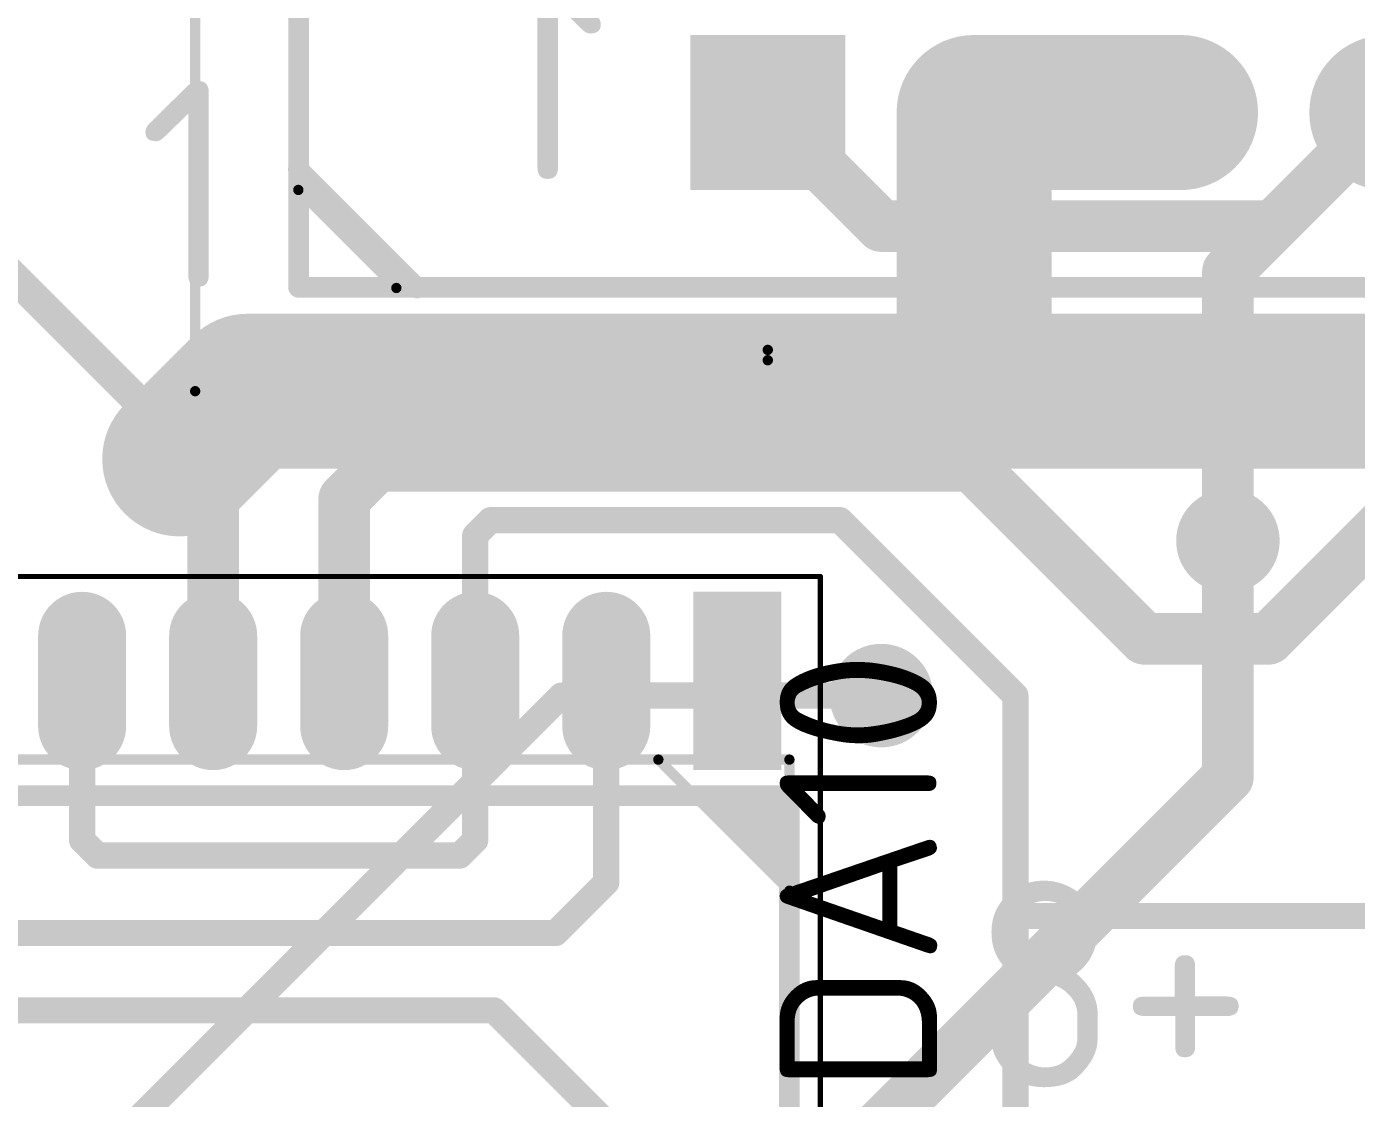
# Model space of a CAD drawing. Header units: inches. Extents: x 0 to 220, y 0 to 115.
# Drawn here: x 132.12 to 145, y 95.15 to 105.53 of the extents above; entities that cross this region are included whole.
import ezdxf

# ---------------------------------------------------------------- set-up
doc = ezdxf.new("R2010")
doc.units = ezdxf.units.IN
for name, color, linetype in [('Bottom Layer- Bottom', 5, 'Continuous'), ('Bottom Overlay- Bot Silk', 54, 'Continuous'), ('Bottom Solder- Bot Mask', 6, 'Continuous'), ('Mechanical 1- Top Assy', 6, 'Continuous'), ('Mechanical 13', 56, 'Continuous'), ('Mechanical 15', 56, 'Continuous'), ('Multi-Layer', 9, 'Continuous'), ('Top Layer- Top', 1, 'Continuous'), ('Top Overlay- Top Silk', 2, 'Continuous'), ('Top Paste- Top Paste', 8, 'Continuous'), ('Top Solder- Top Mask', 216, 'Continuous')]:
    doc.layers.add(name, color=color, linetype=linetype)
doc.styles.add('GOST type B', font='', dxfattribs={"height": 0.2})
doc.styles.get('GOST type B').set_extended_font_data('GOST type B')

# ---------------------------------------------------------------- blocks, each defined once
blk = doc.blocks.new('DS1014_16S_40')
at = {"layer": 'Bottom Layer- Bottom'}
blk.add_hatch(color=7, dxfattribs=at).paths.add_polyline_path([(-0.64999997, 0.64999997), (0.64999997, 0.64999997), (0.64999997, -0.64999997), (-0.64999997, -0.64999997)])
h = blk.add_hatch(color=7, dxfattribs=at)
edge = h.paths.add_edge_path()
edge.add_arc((1.99999854, 5.08e-06), 0.6499986999999999, 0, 360)
h = blk.add_hatch(color=7, dxfattribs=at)
edge = h.paths.add_edge_path()
edge.add_arc((4.0000047, 7.619999999999999e-06), 0.6499986999999999, 0, 360)
h = blk.add_hatch(color=7, dxfattribs=at)
edge = h.paths.add_edge_path()
edge.add_arc((6.00000578, 7.619999999999999e-06), 0.6499986999999999, 0, 360)
at = {"layer": 'Bottom Solder- Bot Mask'}
blk.add_hatch(color=7, dxfattribs=at).paths.add_polyline_path([(-0.75159997, 0.75159997), (0.75159997, 0.75159997), (0.75159997, -0.75159997), (-0.75159997, -0.75159997)])
h = blk.add_hatch(color=7, dxfattribs=at)
edge = h.paths.add_edge_path()
edge.add_arc((1.99999854, 5.08e-06), 0.7515987, 0, 360)
h = blk.add_hatch(color=7, dxfattribs=at)
edge = h.paths.add_edge_path()
edge.add_arc((4.0000047, 7.619999999999999e-06), 0.7515987, 0, 360)
h = blk.add_hatch(color=7, dxfattribs=at)
edge = h.paths.add_edge_path()
edge.add_arc((6.00000578, 7.619999999999999e-06), 0.7515987, 0, 360)
at = {"layer": 'Multi-Layer'}
blk.add_hatch(color=9, dxfattribs=at).paths.add_polyline_path([(-0.64999997, 0.64999997), (0.64999997, 0.64999997), (0.64999997, -0.64999997), (-0.64999997, -0.64999997)])
h = blk.add_hatch(color=9, dxfattribs=at)
edge = h.paths.add_edge_path()
edge.add_arc((1.99999854, 5.08e-06), 0.6499986999999999, 0, 360)
h = blk.add_hatch(color=9, dxfattribs=at)
edge = h.paths.add_edge_path()
edge.add_arc((4.0000047, 7.619999999999999e-06), 0.6499986999999999, 0, 360)
h = blk.add_hatch(color=9, dxfattribs=at)
edge = h.paths.add_edge_path()
edge.add_arc((6.00000578, 7.619999999999999e-06), 0.6499986999999999, 0, 360)
at = {"layer": 'Top Layer- Top'}
blk.add_hatch(color=7, dxfattribs=at).paths.add_polyline_path([(-0.64999997, 0.64999997), (0.64999997, 0.64999997), (0.64999997, -0.64999997), (-0.64999997, -0.64999997)])
h = blk.add_hatch(color=7, dxfattribs=at)
edge = h.paths.add_edge_path()
edge.add_arc((1.99999854, 5.08e-06), 0.6499986999999999, 0, 360)
h = blk.add_hatch(color=7, dxfattribs=at)
edge = h.paths.add_edge_path()
edge.add_arc((4.0000047, 7.619999999999999e-06), 0.6499986999999999, 0, 360)
h = blk.add_hatch(color=7, dxfattribs=at)
edge = h.paths.add_edge_path()
edge.add_arc((6.00000578, 7.619999999999999e-06), 0.6499986999999999, 0, 360)
at = {"layer": 'Top Solder- Top Mask'}
blk.add_hatch(color=7, dxfattribs=at).paths.add_polyline_path([(-0.75159997, 0.75159997), (0.75159997, 0.75159997), (0.75159997, -0.75159997), (-0.75159997, -0.75159997)])
h = blk.add_hatch(color=7, dxfattribs=at)
edge = h.paths.add_edge_path()
edge.add_arc((1.99999854, 5.08e-06), 0.7515987, 0, 360)
h = blk.add_hatch(color=7, dxfattribs=at)
edge = h.paths.add_edge_path()
edge.add_arc((4.0000047, 7.619999999999999e-06), 0.7515987, 0, 360)
h = blk.add_hatch(color=7, dxfattribs=at)
edge = h.paths.add_edge_path()
edge.add_arc((6.00000578, 7.619999999999999e-06), 0.7515987, 0, 360)
at = {"layer": 'Mechanical 1- Top Assy'}
for points in [[(-4.54785984, -1.6938625, 0.1999996, 0.1999996, 0), (-4.547852219999999, 3.704336, 0.1999996, 0.1999996, 0)], [(-4.54785984, -1.6938625, 0.1999996, 0.1999996, 0), (18.50000364, -1.69387012, 0.1999996, 0.1999996, 0)]]:
    blk.add_lwpolyline(points, format="xyseb", dxfattribs=at)
blk.add_lwpolyline([(-4.59785974, -1.6938625, 0.0999998, 0.0999998, 1), (-4.49785994, -1.6938625, 0.0999998, 0.0999998, 1)], format="xyseb", close=True, dxfattribs=at)
blk.add_lwpolyline([(-4.59785974, -1.6938625, 0.0999998, 0.0999998, 1), (-4.49785994, -1.6938625, 0.0999998, 0.0999998, 1)], format="xyseb", close=True, dxfattribs=at)
at = {"layer": 'Mechanical 13'}
blk.add_lwpolyline([(-4.5499909, -0.7499858, 0.0999998, 0.0999998, 0), (-3.59999534, -1.69998644, 0.0999998, 0.0999998, 0)], format="xyseb", dxfattribs=at)
for points in [[(-4.57498958, -0.7499858, 0.0499999, 0.0499999, 1), (-4.52499222, -0.7499858, 0.0499999, 0.0499999, 1)], [(-3.624994019999999, -1.69998644, 0.0499999, 0.0499999, 1), (-3.57499666, -1.69998644, 0.0499999, 0.0499999, 1)]]:
    blk.add_lwpolyline(points, format="xyseb", close=True, dxfattribs=at)
at = {"layer": 'Mechanical 15'}
for points in [[(-5.5499889, -2.69999206, 0.0999998, 0.0999998, 0), (-5.549986359999999, 4.7000033, 0.0999998, 0.0999998, 0)], [(-5.5499889, -2.69999206, 0.0999998, 0.0999998, 0), (19.50001434, -2.69999206, 0.0999998, 0.0999998, 0)]]:
    blk.add_lwpolyline(points, format="xyseb", dxfattribs=at)
blk.add_lwpolyline([(-5.57498758, -2.69999206, 0.0499999, 0.0499999, 1), (-5.524990219999999, -2.69999206, 0.0499999, 0.0499999, 1)], format="xyseb", close=True, dxfattribs=at)
blk.add_lwpolyline([(-5.57498758, -2.69999206, 0.0499999, 0.0499999, 1), (-5.524990219999999, -2.69999206, 0.0499999, 0.0499999, 1)], format="xyseb", close=True, dxfattribs=at)
at = {"layer": 'Top Overlay- Top Silk'}
for points in [[(-4.54785984, -1.6938625, 0.1999996, 0.1999996, 0), (-4.547852219999999, 3.704336, 0.1999996, 0.1999996, 0)], [(-4.54999852, -0.54999128, 0.1999996, 0.1999996, 0), (-3.3999932, -1.6999966, 0.1999996, 0.1999996, 0)], [(-4.54785984, -1.6938625, 0.1999996, 0.1999996, 0), (18.50000364, -1.69387012, 0.1999996, 0.1999996, 0)], [(7.619999999999999e-06, -2.39998758, 0.0999998, 0.0999998, -0.9999999999999999), (7.619999999999999e-06, -2.29998778, 0.0999998, 0.0999998, 0)], [(7.619999999999999e-06, -2.29998778, 0.0999998, 0.0999998, -0.9999999999999999), (7.619999999999999e-06, -2.39998758, 0.0999998, 0.0999998, 0)], [(7.619999999999999e-06, -2.29998778, 0.0999998, 0.0999998, -0.9999999999999999), (7.619999999999999e-06, -2.39998758, 0.0999998, 0.0999998, 0)]]:
    blk.add_lwpolyline(points, format="xyseb", dxfattribs=at)
for points in [[(-4.599998419999999, -0.54999128, 0.0999998, 0.0999998, 1), (-4.49999862, -0.54999128, 0.0999998, 0.0999998, 1)], [(-4.59785974, -1.6938625, 0.0999998, 0.0999998, 1), (-4.49785994, -1.6938625, 0.0999998, 0.0999998, 1)], [(-4.59785974, -1.6938625, 0.0999998, 0.0999998, 1), (-4.49785994, -1.6938625, 0.0999998, 0.0999998, 1)], [(-3.449993099999999, -1.6999966, 0.0999998, 0.0999998, 1), (-3.3499933, -1.6999966, 0.0999998, 0.0999998, 1)], [(-0.02499106, -2.29998778, 0.0499999, 0.0499999, 1), (0.0250063, -2.29998778, 0.0499999, 0.0499999, 1)], [(-0.02499106, -2.29998778, 0.0499999, 0.0499999, 1), (0.0250063, -2.29998778, 0.0499999, 0.0499999, 1)], [(-0.02499106, -2.29998778, 0.0499999, 0.0499999, 1), (0.0250063, -2.29998778, 0.0499999, 0.0499999, 1)], [(-0.02499106, -2.39998758, 0.0499999, 0.0499999, 1), (0.0250063, -2.39998758, 0.0499999, 0.0499999, 1)], [(-0.02499106, -2.39998758, 0.0499999, 0.0499999, 1), (0.0250063, -2.39998758, 0.0499999, 0.0499999, 1)], [(-0.02499106, -2.39998758, 0.0499999, 0.0499999, 1), (0.0250063, -2.39998758, 0.0499999, 0.0499999, 1)]]:
    blk.add_lwpolyline(points, format="xyseb", close=True, dxfattribs=at)
blk = doc.blocks.new('16_SOIC_162')
at = {"layer": 'Top Layer- Top'}
blk.add_hatch(color=7, dxfattribs=at).paths.add_polyline_path([(-3.47450156, 4.770000619999999), (-1.9495008, 4.770000619999999), (-1.9495008, 4.11999938), (-3.47450156, 4.11999938)])
h = blk.add_hatch(color=7, dxfattribs=at)
edge = h.paths.add_edge_path()
edge.add_arc((2.27450142, 4.444999999999999), 0.32500062, 90, 270)
edge.add_line((2.27450142, 4.11999938), (3.14950094, 4.11999938))
edge.add_arc((3.14950094, 4.444999999999999), 0.32500062, 270, 450)
edge.add_line((3.14950094, 4.770000619999999), (2.27450142, 4.770000619999999))
h = blk.add_hatch(color=7, dxfattribs=at)
edge = h.paths.add_edge_path()
edge.add_arc((-3.14950348, 3.175), 0.32500062, 90, 270)
edge.add_line((-3.14950348, 2.84999938), (-2.27450396, 2.84999938))
edge.add_arc((-2.27450396, 3.175), 0.32500062, 270, 450)
edge.add_line((-2.27450396, 3.50000062), (-3.14950348, 3.50000062))
h = blk.add_hatch(color=7, dxfattribs=at)
edge = h.paths.add_edge_path()
edge.add_arc((2.27449634, 3.17499746), 0.32500062, 90, 270)
edge.add_line((2.27449634, 2.84999684), (3.14949586, 2.84999684))
edge.add_arc((3.14949586, 3.17499746), 0.32500062, 270, 450)
edge.add_line((3.14949586, 3.49999808), (2.27449634, 3.49999808))
h = blk.add_hatch(color=7, dxfattribs=at)
edge = h.paths.add_edge_path()
edge.add_arc((-3.14949586, 1.90500254), 0.32500062, 90, 270)
edge.add_line((-3.14949586, 1.58000192), (-2.27449634, 1.58000192))
edge.add_arc((-2.27449634, 1.90500254), 0.32500062, 270, 450)
edge.add_line((-2.27449634, 2.23000316), (-3.14949586, 2.23000316))
h = blk.add_hatch(color=7, dxfattribs=at)
edge = h.paths.add_edge_path()
edge.add_arc((2.27449888, 1.90498476), 0.32500062, 90, 270)
edge.add_line((2.27449888, 1.57998414), (3.1494984, 1.57998414))
edge.add_arc((3.1494984, 1.90498476), 0.32500062, 270, 450)
edge.add_line((3.1494984, 2.22998538), (2.27449888, 2.22998538))
h = blk.add_hatch(color=7, dxfattribs=at)
edge = h.paths.add_edge_path()
edge.add_arc((-3.14950094, 0.635), 0.32500062, 90, 270)
edge.add_line((-3.14950094, 0.30999938), (-2.27450142, 0.30999938))
edge.add_arc((-2.27450142, 0.635), 0.32500062, 270, 450)
edge.add_line((-2.27450142, 0.9600006199999999), (-3.14950094, 0.9600006199999999))
h = blk.add_hatch(color=7, dxfattribs=at)
edge = h.paths.add_edge_path()
edge.add_arc((2.27450142, 0.635), 0.32500062, 90, 270)
edge.add_line((2.27450142, 0.30999938), (3.14950094, 0.30999938))
edge.add_arc((3.14950094, 0.635), 0.32500062, 270, 450)
edge.add_line((3.14950094, 0.9600006199999999), (2.27450142, 0.9600006199999999))
h = blk.add_hatch(color=7, dxfattribs=at)
edge = h.paths.add_edge_path()
edge.add_arc((-3.14950094, -0.635), 0.32500062, 90, 270)
edge.add_line((-3.14950094, -0.9600006199999999), (-2.27450142, -0.9600006199999999))
edge.add_arc((-2.27450142, -0.635), 0.32500062, 270, 450)
edge.add_line((-2.27450142, -0.30999938), (-3.14950094, -0.30999938))
h = blk.add_hatch(color=7, dxfattribs=at)
edge = h.paths.add_edge_path()
edge.add_arc((2.27450142, -0.635), 0.32500062, 90, 270)
edge.add_line((2.27450142, -0.9600006199999999), (3.14950094, -0.9600006199999999))
edge.add_arc((3.14950094, -0.635), 0.32500062, 270, 450)
edge.add_line((3.14950094, -0.30999938), (2.27450142, -0.30999938))
h = blk.add_hatch(color=7, dxfattribs=at)
edge = h.paths.add_edge_path()
edge.add_arc((-3.1494984, -1.90498476), 0.32500062, 90, 270)
edge.add_line((-3.1494984, -2.22998538), (-2.27449888, -2.22998538))
edge.add_arc((-2.27449888, -1.90498476), 0.32500062, 270, 450)
edge.add_line((-2.27449888, -1.57998414), (-3.1494984, -1.57998414))
h = blk.add_hatch(color=7, dxfattribs=at)
edge = h.paths.add_edge_path()
edge.add_arc((2.27449634, -1.90500254), 0.32500062, 90, 270)
edge.add_line((2.27449634, -2.23000316), (3.14949586, -2.23000316))
edge.add_arc((3.14949586, -1.90500254), 0.32500062, 270, 450)
edge.add_line((3.14949586, -1.58000192), (2.27449634, -1.58000192))
h = blk.add_hatch(color=7, dxfattribs=at)
edge = h.paths.add_edge_path()
edge.add_arc((-3.14949586, -3.17499746), 0.32500062, 90, 270)
edge.add_line((-3.14949586, -3.49999808), (-2.27449634, -3.49999808))
edge.add_arc((-2.27449634, -3.17499746), 0.32500062, 270, 450)
edge.add_line((-2.27449634, -2.84999684), (-3.14949586, -2.84999684))
h = blk.add_hatch(color=7, dxfattribs=at)
edge = h.paths.add_edge_path()
edge.add_arc((2.27450396, -3.175), 0.32500062, 90, 270)
edge.add_line((2.27450396, -3.50000062), (3.14950348, -3.50000062))
edge.add_arc((3.14950348, -3.175), 0.32500062, 270, 450)
edge.add_line((3.14950348, -2.84999938), (2.27450396, -2.84999938))
h = blk.add_hatch(color=7, dxfattribs=at)
edge = h.paths.add_edge_path()
edge.add_arc((-3.14950094, -4.444999999999999), 0.32500062, 90, 270)
edge.add_line((-3.14950094, -4.770000619999999), (-2.27450142, -4.770000619999999))
edge.add_arc((-2.27450142, -4.444999999999999), 0.32500062, 270, 450)
edge.add_line((-2.27450142, -4.11999938), (-3.14950094, -4.11999938))
h = blk.add_hatch(color=7, dxfattribs=at)
edge = h.paths.add_edge_path()
edge.add_arc((2.27450142, -4.444999999999999), 0.32500062, 90, 270)
edge.add_line((2.27450142, -4.770000619999999), (3.14950094, -4.770000619999999))
edge.add_arc((3.14950094, -4.444999999999999), 0.32500062, 270, 450)
edge.add_line((3.14950094, -4.11999938), (2.27450142, -4.11999938))
at = {"layer": 'Top Overlay- Top Silk'}
blk.add_hatch(color=2, dxfattribs=at).paths.add_polyline_path([(-1.56003498, 4.85997758), (-1.56001466, 4.13999934), (-0.8399907, 4.86000806)])
at = {"layer": 'Top Paste- Top Paste'}
blk.add_hatch(color=7, dxfattribs=at).paths.add_polyline_path([(-3.47450156, 4.770000619999999), (-1.9495008, 4.770000619999999), (-1.9495008, 4.11999938), (-3.47450156, 4.11999938)])
h = blk.add_hatch(color=7, dxfattribs=at)
edge = h.paths.add_edge_path()
edge.add_arc((2.27450142, 4.444999999999999), 0.32500062, 90, 270)
edge.add_line((2.27450142, 4.11999938), (3.14950094, 4.11999938))
edge.add_arc((3.14950094, 4.444999999999999), 0.32500062, 270, 450)
edge.add_line((3.14950094, 4.770000619999999), (2.27450142, 4.770000619999999))
h = blk.add_hatch(color=7, dxfattribs=at)
edge = h.paths.add_edge_path()
edge.add_arc((-3.14950348, 3.175), 0.32500062, 90, 270)
edge.add_line((-3.14950348, 2.84999938), (-2.27450396, 2.84999938))
edge.add_arc((-2.27450396, 3.175), 0.32500062, 270, 450)
edge.add_line((-2.27450396, 3.50000062), (-3.14950348, 3.50000062))
h = blk.add_hatch(color=7, dxfattribs=at)
edge = h.paths.add_edge_path()
edge.add_arc((2.27449634, 3.17499746), 0.32500062, 90, 270)
edge.add_line((2.27449634, 2.84999684), (3.14949586, 2.84999684))
edge.add_arc((3.14949586, 3.17499746), 0.32500062, 270, 450)
edge.add_line((3.14949586, 3.49999808), (2.27449634, 3.49999808))
h = blk.add_hatch(color=7, dxfattribs=at)
edge = h.paths.add_edge_path()
edge.add_arc((-3.14949586, 1.90500254), 0.32500062, 90, 270)
edge.add_line((-3.14949586, 1.58000192), (-2.27449634, 1.58000192))
edge.add_arc((-2.27449634, 1.90500254), 0.32500062, 270, 450)
edge.add_line((-2.27449634, 2.23000316), (-3.14949586, 2.23000316))
h = blk.add_hatch(color=7, dxfattribs=at)
edge = h.paths.add_edge_path()
edge.add_arc((2.27449888, 1.90498476), 0.32500062, 90, 270)
edge.add_line((2.27449888, 1.57998414), (3.1494984, 1.57998414))
edge.add_arc((3.1494984, 1.90498476), 0.32500062, 270, 450)
edge.add_line((3.1494984, 2.22998538), (2.27449888, 2.22998538))
h = blk.add_hatch(color=7, dxfattribs=at)
edge = h.paths.add_edge_path()
edge.add_arc((-3.14950094, 0.635), 0.32500062, 90, 270)
edge.add_line((-3.14950094, 0.30999938), (-2.27450142, 0.30999938))
edge.add_arc((-2.27450142, 0.635), 0.32500062, 270, 450)
edge.add_line((-2.27450142, 0.9600006199999999), (-3.14950094, 0.9600006199999999))
h = blk.add_hatch(color=7, dxfattribs=at)
edge = h.paths.add_edge_path()
edge.add_arc((2.27450142, 0.635), 0.32500062, 90, 270)
edge.add_line((2.27450142, 0.30999938), (3.14950094, 0.30999938))
edge.add_arc((3.14950094, 0.635), 0.32500062, 270, 450)
edge.add_line((3.14950094, 0.9600006199999999), (2.27450142, 0.9600006199999999))
h = blk.add_hatch(color=7, dxfattribs=at)
edge = h.paths.add_edge_path()
edge.add_arc((-3.14950094, -0.635), 0.32500062, 90, 270)
edge.add_line((-3.14950094, -0.9600006199999999), (-2.27450142, -0.9600006199999999))
edge.add_arc((-2.27450142, -0.635), 0.32500062, 270, 450)
edge.add_line((-2.27450142, -0.30999938), (-3.14950094, -0.30999938))
h = blk.add_hatch(color=7, dxfattribs=at)
edge = h.paths.add_edge_path()
edge.add_arc((2.27450142, -0.635), 0.32500062, 90, 270)
edge.add_line((2.27450142, -0.9600006199999999), (3.14950094, -0.9600006199999999))
edge.add_arc((3.14950094, -0.635), 0.32500062, 270, 450)
edge.add_line((3.14950094, -0.30999938), (2.27450142, -0.30999938))
h = blk.add_hatch(color=7, dxfattribs=at)
edge = h.paths.add_edge_path()
edge.add_arc((-3.1494984, -1.90498476), 0.32500062, 90, 270)
edge.add_line((-3.1494984, -2.22998538), (-2.27449888, -2.22998538))
edge.add_arc((-2.27449888, -1.90498476), 0.32500062, 270, 450)
edge.add_line((-2.27449888, -1.57998414), (-3.1494984, -1.57998414))
h = blk.add_hatch(color=7, dxfattribs=at)
edge = h.paths.add_edge_path()
edge.add_arc((2.27449634, -1.90500254), 0.32500062, 90, 270)
edge.add_line((2.27449634, -2.23000316), (3.14949586, -2.23000316))
edge.add_arc((3.14949586, -1.90500254), 0.32500062, 270, 450)
edge.add_line((3.14949586, -1.58000192), (2.27449634, -1.58000192))
h = blk.add_hatch(color=7, dxfattribs=at)
edge = h.paths.add_edge_path()
edge.add_arc((-3.14949586, -3.17499746), 0.32500062, 90, 270)
edge.add_line((-3.14949586, -3.49999808), (-2.27449634, -3.49999808))
edge.add_arc((-2.27449634, -3.17499746), 0.32500062, 270, 450)
edge.add_line((-2.27449634, -2.84999684), (-3.14949586, -2.84999684))
h = blk.add_hatch(color=7, dxfattribs=at)
edge = h.paths.add_edge_path()
edge.add_arc((2.27450396, -3.175), 0.32500062, 90, 270)
edge.add_line((2.27450396, -3.50000062), (3.14950348, -3.50000062))
edge.add_arc((3.14950348, -3.175), 0.32500062, 270, 450)
edge.add_line((3.14950348, -2.84999938), (2.27450396, -2.84999938))
h = blk.add_hatch(color=7, dxfattribs=at)
edge = h.paths.add_edge_path()
edge.add_arc((-3.14950094, -4.444999999999999), 0.32500062, 90, 270)
edge.add_line((-3.14950094, -4.770000619999999), (-2.27450142, -4.770000619999999))
edge.add_arc((-2.27450142, -4.444999999999999), 0.32500062, 270, 450)
edge.add_line((-2.27450142, -4.11999938), (-3.14950094, -4.11999938))
h = blk.add_hatch(color=7, dxfattribs=at)
edge = h.paths.add_edge_path()
edge.add_arc((2.27450142, -4.444999999999999), 0.32500062, 90, 270)
edge.add_line((2.27450142, -4.770000619999999), (3.14950094, -4.770000619999999))
edge.add_arc((3.14950094, -4.444999999999999), 0.32500062, 270, 450)
edge.add_line((3.14950094, -4.11999938), (2.27450142, -4.11999938))
at = {"layer": 'Top Solder- Top Mask'}
blk.add_hatch(color=7, dxfattribs=at).paths.add_polyline_path([(-3.57610156, 4.87160062), (-1.8479008, 4.87160062), (-1.8479008, 4.01839938), (-3.57610156, 4.01839938)])
h = blk.add_hatch(color=7, dxfattribs=at)
edge = h.paths.add_edge_path()
edge.add_arc((2.27450142, 4.444999999999999), 0.4266006199999999, 90, 270)
edge.add_line((2.27450142, 4.01839938), (3.14950094, 4.01839938))
edge.add_arc((3.14950094, 4.444999999999999), 0.4266006199999999, 270, 450)
edge.add_line((3.14950094, 4.87160062), (2.27450142, 4.87160062))
h = blk.add_hatch(color=7, dxfattribs=at)
edge = h.paths.add_edge_path()
edge.add_arc((-3.14950348, 3.175), 0.4266006199999999, 90, 270)
edge.add_line((-3.14950348, 2.74839938), (-2.27450396, 2.74839938))
edge.add_arc((-2.27450396, 3.175), 0.4266006199999999, 270, 450)
edge.add_line((-2.27450396, 3.60160062), (-3.14950348, 3.60160062))
h = blk.add_hatch(color=7, dxfattribs=at)
edge = h.paths.add_edge_path()
edge.add_arc((2.27449634, 3.17499746), 0.4266006199999999, 90, 270)
edge.add_line((2.27449634, 2.74839684), (3.14949586, 2.74839684))
edge.add_arc((3.14949586, 3.17499746), 0.4266006199999999, 270, 450)
edge.add_line((3.14949586, 3.60159808), (2.27449634, 3.60159808))
h = blk.add_hatch(color=7, dxfattribs=at)
edge = h.paths.add_edge_path()
edge.add_arc((-3.14949586, 1.90500254), 0.4266006199999999, 90, 270)
edge.add_line((-3.14949586, 1.47840192), (-2.27449634, 1.47840192))
edge.add_arc((-2.27449634, 1.90500254), 0.4266006199999999, 270, 450)
edge.add_line((-2.27449634, 2.33160316), (-3.14949586, 2.33160316))
h = blk.add_hatch(color=7, dxfattribs=at)
edge = h.paths.add_edge_path()
edge.add_arc((2.27449888, 1.90498476), 0.4266006199999999, 90, 270)
edge.add_line((2.27449888, 1.47838414), (3.1494984, 1.47838414))
edge.add_arc((3.1494984, 1.90498476), 0.4266006199999999, 270, 450)
edge.add_line((3.1494984, 2.33158538), (2.27449888, 2.33158538))
h = blk.add_hatch(color=7, dxfattribs=at)
edge = h.paths.add_edge_path()
edge.add_arc((-3.14950094, 0.635), 0.4266006199999999, 90, 270)
edge.add_line((-3.14950094, 0.20839938), (-2.27450142, 0.20839938))
edge.add_arc((-2.27450142, 0.635), 0.4266006199999999, 270, 450)
edge.add_line((-2.27450142, 1.06160062), (-3.14950094, 1.06160062))
h = blk.add_hatch(color=7, dxfattribs=at)
edge = h.paths.add_edge_path()
edge.add_arc((2.27450142, 0.635), 0.4266006199999999, 90, 270)
edge.add_line((2.27450142, 0.20839938), (3.14950094, 0.20839938))
edge.add_arc((3.14950094, 0.635), 0.4266006199999999, 270, 450)
edge.add_line((3.14950094, 1.06160062), (2.27450142, 1.06160062))
h = blk.add_hatch(color=7, dxfattribs=at)
edge = h.paths.add_edge_path()
edge.add_arc((-3.14950094, -0.635), 0.4266006199999999, 90, 270)
edge.add_line((-3.14950094, -1.06160062), (-2.27450142, -1.06160062))
edge.add_arc((-2.27450142, -0.635), 0.4266006199999999, 270, 450)
edge.add_line((-2.27450142, -0.20839938), (-3.14950094, -0.20839938))
h = blk.add_hatch(color=7, dxfattribs=at)
edge = h.paths.add_edge_path()
edge.add_arc((2.27450142, -0.635), 0.4266006199999999, 90, 270)
edge.add_line((2.27450142, -1.06160062), (3.14950094, -1.06160062))
edge.add_arc((3.14950094, -0.635), 0.4266006199999999, 270, 450)
edge.add_line((3.14950094, -0.20839938), (2.27450142, -0.20839938))
h = blk.add_hatch(color=7, dxfattribs=at)
edge = h.paths.add_edge_path()
edge.add_arc((-3.1494984, -1.90498476), 0.4266006199999999, 90, 270)
edge.add_line((-3.1494984, -2.33158538), (-2.27449888, -2.33158538))
edge.add_arc((-2.27449888, -1.90498476), 0.4266006199999999, 270, 450)
edge.add_line((-2.27449888, -1.47838414), (-3.1494984, -1.47838414))
h = blk.add_hatch(color=7, dxfattribs=at)
edge = h.paths.add_edge_path()
edge.add_arc((2.27449634, -1.90500254), 0.4266006199999999, 90, 270)
edge.add_line((2.27449634, -2.33160316), (3.14949586, -2.33160316))
edge.add_arc((3.14949586, -1.90500254), 0.4266006199999999, 270, 450)
edge.add_line((3.14949586, -1.47840192), (2.27449634, -1.47840192))
h = blk.add_hatch(color=7, dxfattribs=at)
edge = h.paths.add_edge_path()
edge.add_arc((-3.14949586, -3.17499746), 0.4266006199999999, 90, 270)
edge.add_line((-3.14949586, -3.60159808), (-2.27449634, -3.60159808))
edge.add_arc((-2.27449634, -3.17499746), 0.4266006199999999, 270, 450)
edge.add_line((-2.27449634, -2.74839684), (-3.14949586, -2.74839684))
h = blk.add_hatch(color=7, dxfattribs=at)
edge = h.paths.add_edge_path()
edge.add_arc((2.27450396, -3.175), 0.4266006199999999, 90, 270)
edge.add_line((2.27450396, -3.60160062), (3.14950348, -3.60160062))
edge.add_arc((3.14950348, -3.175), 0.4266006199999999, 270, 450)
edge.add_line((3.14950348, -2.74839938), (2.27450396, -2.74839938))
h = blk.add_hatch(color=7, dxfattribs=at)
edge = h.paths.add_edge_path()
edge.add_arc((-3.14950094, -4.444999999999999), 0.4266006199999999, 90, 270)
edge.add_line((-3.14950094, -4.87160062), (-2.27450142, -4.87160062))
edge.add_arc((-2.27450142, -4.444999999999999), 0.4266006199999999, 270, 450)
edge.add_line((-2.27450142, -4.01839938), (-3.14950094, -4.01839938))
h = blk.add_hatch(color=7, dxfattribs=at)
edge = h.paths.add_edge_path()
edge.add_arc((2.27450142, -4.444999999999999), 0.4266006199999999, 90, 270)
edge.add_line((2.27450142, -4.87160062), (3.14950094, -4.87160062))
edge.add_arc((3.14950094, -4.444999999999999), 0.4266006199999999, 270, 450)
edge.add_line((3.14950094, -4.01839938), (2.27450142, -4.01839938))
at = {"layer": 'Mechanical 13'}
for points in [[(-1.95000118, -4.950000259999999, 0.0999998, 0.0999998, 0), (-1.95000118, 4.950000259999999, 0.0999998, 0.0999998, 0)], [(1.95000118, 4.950000259999999, 0.0999998, 0.0999998, 0), (-1.95000118, 4.950000259999999, 0.0999998, 0.0999998, 0)], [(-1.94999864, 3.68000026, 0.0999998, 0.0999998, 0), (-0.68000118, 4.949995179999999, 0.0999998, 0.0999998, 0)], [(1.95000118, -4.950000259999999, 0.0999998, 0.0999998, 0), (1.95000118, 4.950000259999999, 0.0999998, 0.0999998, 0)], [(1.95000118, -4.950000259999999, 0.0999998, 0.0999998, 0), (-1.95000118, -4.950000259999999, 0.0999998, 0.0999998, 0)]]:
    blk.add_lwpolyline(points, format="xyseb", dxfattribs=at)
for points in [[(-1.97499986, 4.950000259999999, 0.0499999, 0.0499999, 1), (-1.9250025, 4.950000259999999, 0.0499999, 0.0499999, 1)], [(-1.97499986, 4.950000259999999, 0.0499999, 0.0499999, 1), (-1.9250025, 4.950000259999999, 0.0499999, 0.0499999, 1)], [(-0.7049998599999999, 4.949995179999999, 0.0499999, 0.0499999, 1), (-0.6550025, 4.949995179999999, 0.0499999, 0.0499999, 1)], [(1.9250025, 4.950000259999999, 0.0499999, 0.0499999, 1), (1.97499986, 4.950000259999999, 0.0499999, 0.0499999, 1)], [(1.9250025, 4.950000259999999, 0.0499999, 0.0499999, 1), (1.97499986, 4.950000259999999, 0.0499999, 0.0499999, 1)], [(-1.97499732, 3.68000026, 0.0499999, 0.0499999, 1), (-1.92499996, 3.68000026, 0.0499999, 0.0499999, 1)], [(-1.97499986, -4.950000259999999, 0.0499999, 0.0499999, 1), (-1.9250025, -4.950000259999999, 0.0499999, 0.0499999, 1)], [(-1.97499986, -4.950000259999999, 0.0499999, 0.0499999, 1), (-1.9250025, -4.950000259999999, 0.0499999, 0.0499999, 1)], [(1.9250025, -4.950000259999999, 0.0499999, 0.0499999, 1), (1.97499986, -4.950000259999999, 0.0499999, 0.0499999, 1)], [(1.9250025, -4.950000259999999, 0.0499999, 0.0499999, 1), (1.97499986, -4.950000259999999, 0.0499999, 0.0499999, 1)]]:
    blk.add_lwpolyline(points, format="xyseb", close=True, dxfattribs=at)
at = {"layer": 'Mechanical 15'}
for points in [[(-3.72498874, -5.24999712, 0.0499999, 0.0499999, 0), (-3.7249989, 5.25000982, 0.0499999, 0.0499999, 0)], [(3.72498874, 5.24999712, 0.0499999, 0.0499999, 0), (-3.7249989, 5.25000982, 0.0499999, 0.0499999, 0)], [(3.7249989, -5.25000982, 0.0499999, 0.0499999, 0), (3.72498874, 5.24999712, 0.0499999, 0.0499999, 0)], [(3.7249989, -5.25000982, 0.0499999, 0.0499999, 0), (-3.72498874, -5.24999712, 0.0499999, 0.0499999, 0)]]:
    blk.add_lwpolyline(points, format="xyseb", dxfattribs=at)
for points in [[(-3.737498239999999, 5.25000982, 0.02499868, 0.02499868, 1), (-3.71249956, 5.25000982, 0.02499868, 0.02499868, 1)], [(-3.737498239999999, 5.25000982, 0.02499868, 0.02499868, 1), (-3.71249956, 5.25000982, 0.02499868, 0.02499868, 1)], [(3.7124894, 5.24999712, 0.02499868, 0.02499868, 1), (3.73748808, 5.24999712, 0.02499868, 0.02499868, 1)], [(3.7124894, 5.24999712, 0.02499868, 0.02499868, 1), (3.73748808, 5.24999712, 0.02499868, 0.02499868, 1)], [(-3.73748808, -5.24999712, 0.02499868, 0.02499868, 1), (-3.7124894, -5.24999712, 0.02499868, 0.02499868, 1)], [(-3.73748808, -5.24999712, 0.02499868, 0.02499868, 1), (-3.7124894, -5.24999712, 0.02499868, 0.02499868, 1)], [(3.71249956, -5.25000982, 0.02499868, 0.02499868, 1), (3.737498239999999, -5.25000982, 0.02499868, 0.02499868, 1)], [(3.71249956, -5.25000982, 0.02499868, 0.02499868, 1), (3.737498239999999, -5.25000982, 0.02499868, 0.02499868, 1)]]:
    blk.add_lwpolyline(points, format="xyseb", close=True, dxfattribs=at)
at = {"layer": 'Top Overlay- Top Silk'}
for points in [[(-1.5999968, -4.950000259999999, 0.1999996, 0.1999996, 0), (-1.60000188, 4.95000534, 0.1999996, 0.1999996, 0)], [(1.5999968, 4.950000259999999, 0.1999996, 0.1999996, 0), (-1.60000188, 4.95000534, 0.1999996, 0.1999996, 0)], [(1.60000188, -4.95000534, 0.1999996, 0.1999996, 0), (1.5999968, 4.950000259999999, 0.1999996, 0.1999996, 0)], [(1.60000188, -4.95000534, 0.1999996, 0.1999996, 0), (-1.5999968, -4.950000259999999, 0.1999996, 0.1999996, 0)]]:
    blk.add_lwpolyline(points, format="xyseb", dxfattribs=at)
for points in [[(-1.65000178, 4.95000534, 0.0999998, 0.0999998, 1), (-1.55000198, 4.95000534, 0.0999998, 0.0999998, 1)], [(-1.65000178, 4.95000534, 0.0999998, 0.0999998, 1), (-1.55000198, 4.95000534, 0.0999998, 0.0999998, 1)], [(1.5499969, 4.950000259999999, 0.0999998, 0.0999998, 1), (1.6499967, 4.950000259999999, 0.0999998, 0.0999998, 1)], [(1.5499969, 4.950000259999999, 0.0999998, 0.0999998, 1), (1.6499967, 4.950000259999999, 0.0999998, 0.0999998, 1)], [(-1.6499967, -4.950000259999999, 0.0999998, 0.0999998, 1), (-1.5499969, -4.950000259999999, 0.0999998, 0.0999998, 1)], [(-1.6499967, -4.950000259999999, 0.0999998, 0.0999998, 1), (-1.5499969, -4.950000259999999, 0.0999998, 0.0999998, 1)], [(1.55000198, -4.95000534, 0.0999998, 0.0999998, 1), (1.65000178, -4.95000534, 0.0999998, 0.0999998, 1)], [(1.55000198, -4.95000534, 0.0999998, 0.0999998, 1), (1.65000178, -4.95000534, 0.0999998, 0.0999998, 1)]]:
    blk.add_lwpolyline(points, format="xyseb", close=True, dxfattribs=at)

msp = doc.modelspace()

# ---------------------------------------------------------------- hatches: boundary and pattern name
at = {"layer": 'Bottom Layer- Bottom'}
h = msp.add_hatch(color=7, dxfattribs=at)
edge = h.paths.add_edge_path()
edge.add_arc((133.59944578, 101.34260402), 0.3999992, 0, 360)
h = msp.add_hatch(color=7, dxfattribs=at)
edge = h.paths.add_edge_path()
edge.add_arc((143.75962104, 100.54999956), 0.3999992, 0, 360)
h = msp.add_hatch(color=7, dxfattribs=at)
edge = h.paths.add_edge_path()
edge.add_arc((140.39999098, 99.05009908), 0.3999992, 0, 360)
at = {"layer": 'Bottom Solder- Bot Mask'}
h = msp.add_hatch(color=7, dxfattribs=at)
edge = h.paths.add_edge_path()
edge.add_arc((133.59944578, 101.34260402), 0.5015992, 0, 360)
h = msp.add_hatch(color=7, dxfattribs=at)
edge = h.paths.add_edge_path()
edge.add_arc((143.75962104, 100.54999956), 0.5015992, 0, 360)
h = msp.add_hatch(color=7, dxfattribs=at)
edge = h.paths.add_edge_path()
edge.add_arc((140.39999098, 99.05009908), 0.5015992, 0, 360)
at = {"layer": 'Top Layer- Top'}
h = msp.add_hatch(color=7, dxfattribs=at)
edge = h.paths.add_edge_path()
edge.add_arc((133.59944578, 101.34260402), 0.3999992, 0, 360)
h = msp.add_hatch(color=7, dxfattribs=at)
edge = h.paths.add_edge_path()
edge.add_arc((143.75962104, 100.54999956), 0.3999992, 0, 360)
h = msp.add_hatch(color=7, dxfattribs=at)
edge = h.paths.add_edge_path()
edge.add_arc((140.39999098, 99.05009908), 0.3999992, 0, 360)
at = {"layer": 'Top Solder- Top Mask'}
h = msp.add_hatch(color=7, dxfattribs=at)
edge = h.paths.add_edge_path()
edge.add_arc((133.59944578, 101.34260402), 0.5015992, 0, 360)
h = msp.add_hatch(color=7, dxfattribs=at)
edge = h.paths.add_edge_path()
edge.add_arc((143.75962104, 100.54999956), 0.5015992, 0, 360)
h = msp.add_hatch(color=7, dxfattribs=at)
edge = h.paths.add_edge_path()
edge.add_arc((140.39999098, 99.05009908), 0.5015992, 0, 360)

# ---------------------------------------------------------------- linework, layer by layer
at = {"layer": 'Bottom Layer- Bottom'}
for points in [[(141.29999426, 102.25000124, 1.49999954, 1.49999954, 0), (141.29999426, 104.69999634, 1.49999954, 1.49999954, 0)], [(141.29999426, 104.69999634, 1.49999954, 1.49999954, 0), (143.29999788, 104.69999634, 1.49999954, 1.49999954, 0)], [(143.29999788, 104.69999634, 1.49999954, 1.49999954, 0), (143.30000042, 104.69999888, 1.49999954, 1.49999954, 0)], [(133.59944578, 101.34260402, 1.49999954, 1.49999954, 0), (134.25684096, 101.9999992, 1.49999954, 1.49999954, 0)], [(134.25684096, 101.9999992, 1.49999954, 1.49999954, 0), (149.25000122, 101.9999992, 1.49999954, 1.49999954, 0)], [(143.75962104, 98.25962059999999, 0.499999, 0.499999, 0), (143.75962104, 100.54999956, 0.499999, 0.499999, 0)], [(130.50000062, 92.25000092, 0.254, 0.254, 0), (137.30009878, 99.05009908, 0.254, 0.254, 0)], [(137.30009878, 99.05009908, 0.254, 0.254, 0), (140.39999098, 99.05009908, 0.254, 0.254, 0)], [(135.99999978, 90.49999934, 0.499999, 0.499999, 0), (143.75962104, 98.25962059999999, 0.499999, 0.499999, 0)]]:
    msp.add_lwpolyline(points, format="xyseb", dxfattribs=at)
for points in [[(140.92499374, 104.69999634, 0.7499985, 0.7499985, 1), (141.67499478, 104.69999634, 0.7499985, 0.7499985, 1)], [(140.92499374, 104.69999634, 0.7499985, 0.7499985, 1), (141.67499478, 104.69999634, 0.7499985, 0.7499985, 1)], [(142.92499736, 104.69999634, 0.7499985, 0.7499985, 1), (143.6749984, 104.69999634, 0.7499985, 0.7499985, 1)], [(142.92499736, 104.69999634, 0.7499985, 0.7499985, 1), (143.6749984, 104.69999634, 0.7499985, 0.7499985, 1)], [(142.9249999, 104.69999888, 0.7499985, 0.7499985, 1), (143.67500094, 104.69999888, 0.7499985, 0.7499985, 1)], [(140.92499374, 102.25000124, 0.7499985, 0.7499985, 1), (141.67499478, 102.25000124, 0.7499985, 0.7499985, 1)], [(133.88184044, 101.9999992, 0.7499985, 0.7499985, 1), (134.63184148, 101.9999992, 0.7499985, 0.7499985, 1)], [(133.88184044, 101.9999992, 0.7499985, 0.7499985, 1), (134.63184148, 101.9999992, 0.7499985, 0.7499985, 1)], [(133.22444526, 101.34260402, 0.7499985, 0.7499985, 1), (133.9744463, 101.34260402, 0.7499985, 0.7499985, 1)], [(143.63462256, 100.54999956, 0.2499995, 0.2499995, 1), (143.88461952, 100.54999956, 0.2499995, 0.2499995, 1)], [(137.23659878, 99.05009908, 0.127, 0.127, 1), (137.36359878, 99.05009908, 0.127, 0.127, 1)], [(137.23659878, 99.05009908, 0.127, 0.127, 1), (137.36359878, 99.05009908, 0.127, 0.127, 1)], [(140.33649098, 99.05009908, 0.127, 0.127, 1), (140.46349098, 99.05009908, 0.127, 0.127, 1)], [(143.63462256, 98.25962059999999, 0.2499995, 0.2499995, 1), (143.88461952, 98.25962059999999, 0.2499995, 0.2499995, 1)], [(143.63462256, 98.25962059999999, 0.2499995, 0.2499995, 1), (143.88461952, 98.25962059999999, 0.2499995, 0.2499995, 1)]]:
    msp.add_lwpolyline(points, format="xyseb", close=True, dxfattribs=at)
at = {"layer": 'Top Layer- Top'}
for points in [[(139.29999572, 104.69999126, 0.499999, 0.499999, 0), (140.39999098, 103.599996, 0.499999, 0.499999, 0)], [(144.19999862, 103.599996, 0.499999, 0.499999, 0), (145.3000015, 104.69999888, 0.499999, 0.499999, 0)], [(140.39999098, 103.599996, 0.499999, 0.499999, 0), (144.19999862, 103.599996, 0.499999, 0.499999, 0)], [(143.75962104, 103.15961842, 0.499999, 0.499999, 0), (144.19999862, 103.599996, 0.499999, 0.499999, 0)], [(143.75962104, 100.54999956, 0.499999, 0.499999, 0), (143.75962104, 103.15961842, 0.499999, 0.499999, 0)], [(133.59944578, 101.26142308, 0.499999, 0.499999, 0), (133.59944578, 101.34260402, 0.499999, 0.499999, 0)], [(133.59944578, 101.26142308, 0.499999, 0.499999, 0), (133.9244464, 100.93642246, 0.499999, 0.499999, 0)], [(135.1944464, 100.95710568, 0.499999, 0.499999, 0), (135.51433908, 101.27699836, 0.499999, 0.499999, 0)], [(135.51433908, 101.27699836, 0.499999, 0.499999, 0), (141.2729966, 101.27699836, 0.499999, 0.499999, 0)], [(141.2729966, 101.27699836, 0.499999, 0.499999, 0), (142.9499935, 99.60000145999999, 0.499999, 0.499999, 0)], [(144.70962168, 100.15650022, 0.499999, 0.499999, 0), (145.65002366, 101.0969022, 0.499999, 0.499999, 0)], [(133.9244464, 99.19181583999999, 0.499999, 0.499999, 0), (133.9244464, 100.93642246, 0.499999, 0.499999, 0)], [(135.1944464, 99.19181583999999, 0.499999, 0.499999, 0), (135.1944464, 100.95710568, 0.499999, 0.499999, 0)], [(136.46444894, 100.6012085, 0.254, 0.254, 0), (136.6132396, 100.74999916, 0.254, 0.254, 0)], [(136.6132396, 100.74999916, 0.254, 0.254, 0), (140.000101, 100.74999916, 0.254, 0.254, 0)], [(140.000101, 100.74999916, 0.254, 0.254, 0), (141.70000108, 99.05009908, 0.254, 0.254, 0)], [(136.46444894, 99.19181076, 0.254, 0.254, 0), (136.46444894, 100.6012085, 0.254, 0.254, 0)], [(144.15312292, 99.60000145999999, 0.4999913799999999, 0.4999913799999999, 0), (144.70962168, 100.15650022, 0.4999913799999999, 0.4999913799999999, 0)], [(142.9499935, 99.60000145999999, 0.499999, 0.499999, 0), (143.36611662, 99.60000145999999, 0.499999, 0.499999, 0)], [(143.36611662, 99.60000145999999, 0.4999913799999999, 0.4999913799999999, 0), (144.15312292, 99.60000145999999, 0.4999913799999999, 0.4999913799999999, 0)], [(132.65446164, 97.64879124, 0.254, 0.254, 0), (132.65446164, 99.19181329999999, 0.254, 0.254, 0)], [(136.46444894, 97.64879124, 0.254, 0.254, 0), (136.46444894, 99.19181076, 0.254, 0.254, 0)], [(137.7344464, 97.23981822, 0.254, 0.254, 0), (137.7344464, 99.19181838, 0.254, 0.254, 0)], [(139.0044464, 99.19181583999999, 0.254, 0.254, 0), (139.14616316, 99.05009908, 0.254, 0.254, 0)], [(139.14616316, 99.05009908, 0.254, 0.254, 0), (140.39999098, 99.05009908, 0.254, 0.254, 0)], [(141.70000108, 96.91481506, 0.254, 0.254, 0), (141.70000108, 99.05009908, 0.254, 0.254, 0)], [(132.65446164, 97.64879124, 0.254, 0.254, 0), (132.8032523, 97.50000057999999, 0.254, 0.254, 0)], [(136.31565828, 97.50000057999999, 0.254, 0.254, 0), (136.46444894, 97.64879124, 0.254, 0.254, 0)], [(132.8032523, 97.50000057999999, 0.254, 0.254, 0), (136.31565828, 97.50000057999999, 0.254, 0.254, 0)], [(137.24462772, 96.74999954, 0.254, 0.254, 0), (137.7344464, 97.23981822, 0.254, 0.254, 0)], [(141.70000108, 91.92917351999999, 0.254, 0.254, 0), (141.70000108, 96.91481506, 0.254, 0.254, 0)], [(141.70000108, 96.91481506, 0.254, 0.254, 0), (146.97457524, 96.91481506, 0.254, 0.254, 0)], [(126.66368114, 96.74999954, 0.254, 0.254, 0), (137.24462772, 96.74999954, 0.254, 0.254, 0)], [(124.60519148, 96.00000104, 0.254, 0.254, 0), (136.64576176, 96.00000104, 0.254, 0.254, 0)], [(136.64576176, 96.00000104, 0.254, 0.254, 0), (137.73444386, 94.91131893999999, 0.254, 0.254, 0)]]:
    msp.add_lwpolyline(points, format="xyseb", dxfattribs=at)
for points in [[(139.17499724, 104.69999126, 0.2499995, 0.2499995, 1), (139.4249942, 104.69999126, 0.2499995, 0.2499995, 1)], [(140.2749925, 103.599996, 0.2499995, 0.2499995, 1), (140.52498946, 103.599996, 0.2499995, 0.2499995, 1)], [(140.2749925, 103.599996, 0.2499995, 0.2499995, 1), (140.52498946, 103.599996, 0.2499995, 0.2499995, 1)], [(144.07500014, 103.599996, 0.2499995, 0.2499995, 1), (144.3249971, 103.599996, 0.2499995, 0.2499995, 1)], [(144.07500014, 103.599996, 0.2499995, 0.2499995, 1), (144.3249971, 103.599996, 0.2499995, 0.2499995, 1)], [(144.07500014, 103.599996, 0.2499995, 0.2499995, 1), (144.3249971, 103.599996, 0.2499995, 0.2499995, 1)], [(143.63462256, 103.15961842, 0.2499995, 0.2499995, 1), (143.88461952, 103.15961842, 0.2499995, 0.2499995, 1)], [(143.63462256, 103.15961842, 0.2499995, 0.2499995, 1), (143.88461952, 103.15961842, 0.2499995, 0.2499995, 1)], [(133.4744473, 101.34260402, 0.2499995, 0.2499995, 1), (133.72444426, 101.34260402, 0.2499995, 0.2499995, 1)], [(133.4744473, 101.26142308, 0.2499995, 0.2499995, 1), (133.72444426, 101.26142308, 0.2499995, 0.2499995, 1)], [(133.4744473, 101.26142308, 0.2499995, 0.2499995, 1), (133.72444426, 101.26142308, 0.2499995, 0.2499995, 1)], [(135.3893406, 101.27699836, 0.2499995, 0.2499995, 1), (135.63933756, 101.27699836, 0.2499995, 0.2499995, 1)], [(135.3893406, 101.27699836, 0.2499995, 0.2499995, 1), (135.63933756, 101.27699836, 0.2499995, 0.2499995, 1)], [(141.14799812, 101.27699836, 0.2499995, 0.2499995, 1), (141.39799508, 101.27699836, 0.2499995, 0.2499995, 1)], [(141.14799812, 101.27699836, 0.2499995, 0.2499995, 1), (141.39799508, 101.27699836, 0.2499995, 0.2499995, 1)], [(133.79944792, 100.93642246, 0.2499995, 0.2499995, 1), (134.04944488, 100.93642246, 0.2499995, 0.2499995, 1)], [(133.79944792, 100.93642246, 0.2499995, 0.2499995, 1), (134.04944488, 100.93642246, 0.2499995, 0.2499995, 1)], [(135.06944792, 100.95710568, 0.2499995, 0.2499995, 1), (135.31944488, 100.95710568, 0.2499995, 0.2499995, 1)], [(135.06944792, 100.95710568, 0.2499995, 0.2499995, 1), (135.31944488, 100.95710568, 0.2499995, 0.2499995, 1)], [(136.5497396, 100.74999916, 0.127, 0.127, 1), (136.6767396, 100.74999916, 0.127, 0.127, 1)], [(136.5497396, 100.74999916, 0.127, 0.127, 1), (136.6767396, 100.74999916, 0.127, 0.127, 1)], [(139.936601, 100.74999916, 0.127, 0.127, 1), (140.063601, 100.74999916, 0.127, 0.127, 1)], [(139.936601, 100.74999916, 0.127, 0.127, 1), (140.063601, 100.74999916, 0.127, 0.127, 1)], [(143.63462256, 100.54999956, 0.2499995, 0.2499995, 1), (143.88461952, 100.54999956, 0.2499995, 0.2499995, 1)], [(136.40094894, 100.6012085, 0.127, 0.127, 1), (136.52794894, 100.6012085, 0.127, 0.127, 1)], [(136.40094894, 100.6012085, 0.127, 0.127, 1), (136.52794894, 100.6012085, 0.127, 0.127, 1)], [(144.5846232, 100.15650022, 0.2499995, 0.2499995, 1), (144.83462016, 100.15650022, 0.2499995, 0.2499995, 1)], [(144.5846232, 100.15650022, 0.24999442, 0.24999442, 1), (144.83462016, 100.15650022, 0.24999442, 0.24999442, 1)], [(142.82499502, 99.60000145999999, 0.2499995, 0.2499995, 1), (143.07499198, 99.60000145999999, 0.2499995, 0.2499995, 1)], [(142.82499502, 99.60000145999999, 0.2499995, 0.2499995, 1), (143.07499198, 99.60000145999999, 0.2499995, 0.2499995, 1)], [(143.24111814, 99.60000145999999, 0.2499995, 0.2499995, 1), (143.4911151, 99.60000145999999, 0.2499995, 0.2499995, 1)], [(143.24111814, 99.60000145999999, 0.24999442, 0.24999442, 1), (143.4911151, 99.60000145999999, 0.24999442, 0.24999442, 1)], [(144.02812444, 99.60000145999999, 0.24999442, 0.24999442, 1), (144.2781214, 99.60000145999999, 0.24999442, 0.24999442, 1)], [(144.02812444, 99.60000145999999, 0.24999442, 0.24999442, 1), (144.2781214, 99.60000145999999, 0.24999442, 0.24999442, 1)], [(133.79944792, 99.19181583999999, 0.2499995, 0.2499995, 1), (134.04944488, 99.19181583999999, 0.2499995, 0.2499995, 1)], [(135.06944792, 99.19181583999999, 0.2499995, 0.2499995, 1), (135.31944488, 99.19181583999999, 0.2499995, 0.2499995, 1)], [(132.59096164, 99.19181329999999, 0.127, 0.127, 1), (132.71796164, 99.19181329999999, 0.127, 0.127, 1)], [(136.40094894, 99.19181076, 0.127, 0.127, 1), (136.52794894, 99.19181076, 0.127, 0.127, 1)], [(136.40094894, 99.19181076, 0.127, 0.127, 1), (136.52794894, 99.19181076, 0.127, 0.127, 1)], [(137.6709464, 99.19181838, 0.127, 0.127, 1), (137.7979464, 99.19181838, 0.127, 0.127, 1)], [(138.9409464, 99.19181583999999, 0.127, 0.127, 1), (139.0679464, 99.19181583999999, 0.127, 0.127, 1)], [(139.08266316, 99.05009908, 0.127, 0.127, 1), (139.20966316, 99.05009908, 0.127, 0.127, 1)], [(139.08266316, 99.05009908, 0.127, 0.127, 1), (139.20966316, 99.05009908, 0.127, 0.127, 1)], [(140.33649098, 99.05009908, 0.127, 0.127, 1), (140.46349098, 99.05009908, 0.127, 0.127, 1)], [(141.63650108, 99.05009908, 0.127, 0.127, 1), (141.76350108, 99.05009908, 0.127, 0.127, 1)], [(141.63650108, 99.05009908, 0.127, 0.127, 1), (141.76350108, 99.05009908, 0.127, 0.127, 1)], [(132.59096164, 97.64879124, 0.127, 0.127, 1), (132.71796164, 97.64879124, 0.127, 0.127, 1)], [(132.59096164, 97.64879124, 0.127, 0.127, 1), (132.71796164, 97.64879124, 0.127, 0.127, 1)], [(136.40094894, 97.64879124, 0.127, 0.127, 1), (136.52794894, 97.64879124, 0.127, 0.127, 1)], [(136.40094894, 97.64879124, 0.127, 0.127, 1), (136.52794894, 97.64879124, 0.127, 0.127, 1)], [(132.7397523, 97.50000057999999, 0.127, 0.127, 1), (132.8667523, 97.50000057999999, 0.127, 0.127, 1)], [(132.7397523, 97.50000057999999, 0.127, 0.127, 1), (132.8667523, 97.50000057999999, 0.127, 0.127, 1)], [(136.25215828, 97.50000057999999, 0.127, 0.127, 1), (136.37915828, 97.50000057999999, 0.127, 0.127, 1)], [(136.25215828, 97.50000057999999, 0.127, 0.127, 1), (136.37915828, 97.50000057999999, 0.127, 0.127, 1)], [(137.6709464, 97.23981822, 0.127, 0.127, 1), (137.7979464, 97.23981822, 0.127, 0.127, 1)], [(137.6709464, 97.23981822, 0.127, 0.127, 1), (137.7979464, 97.23981822, 0.127, 0.127, 1)], [(141.63650108, 96.91481506, 0.127, 0.127, 1), (141.76350108, 96.91481506, 0.127, 0.127, 1)], [(141.63650108, 96.91481506, 0.127, 0.127, 1), (141.76350108, 96.91481506, 0.127, 0.127, 1)], [(141.63650108, 96.91481506, 0.127, 0.127, 1), (141.76350108, 96.91481506, 0.127, 0.127, 1)], [(137.18112772, 96.74999954, 0.127, 0.127, 1), (137.30812772, 96.74999954, 0.127, 0.127, 1)], [(137.18112772, 96.74999954, 0.127, 0.127, 1), (137.30812772, 96.74999954, 0.127, 0.127, 1)], [(136.58226176, 96.00000104, 0.127, 0.127, 1), (136.70926176, 96.00000104, 0.127, 0.127, 1)], [(136.58226176, 96.00000104, 0.127, 0.127, 1), (136.70926176, 96.00000104, 0.127, 0.127, 1)]]:
    msp.add_lwpolyline(points, format="xyseb", close=True, dxfattribs=at)
at = {"layer": 'Top Overlay- Top Silk'}
for points in [[(131.29999902, 103.80000068, 0.2999994, 0.2999994, 0), (133.2000003, 101.8999994, 0.2999994, 0.2999994, 0)], [(133.2000003, 101.8999994, 0.2999994, 0.2999994, 0), (160.40000178, 101.8999994, 0.2999994, 0.2999994, 0)]]:
    msp.add_lwpolyline(points, format="xyseb", dxfattribs=at)
msp.add_lwpolyline([(133.12500172, 101.8999994, 0.1499997, 0.1499997, 1), (133.27499888, 101.8999994, 0.1499997, 0.1499997, 1)], format="xyseb", close=True, dxfattribs=at)
msp.add_lwpolyline([(133.12500172, 101.8999994, 0.1499997, 0.1499997, 1), (133.27499888, 101.8999994, 0.1499997, 0.1499997, 1)], format="xyseb", close=True, dxfattribs=at)

# ---------------------------------------------------------------- block references
msp.add_blockref('DS1014_16S_40', (139.29999572, 104.69999126))
at = {"rotation": 270}
msp.add_blockref('16_SOIC_162', (134.5594464, 96.47981465999999), dxfattribs=at)

# ---------------------------------------------------------------- texts
at = {"layer": 'Bottom Overlay- Bot Silk', "style": 'GOST type B', "text_generation_flag": 2}
msp.add_text('1', height=2.00000108, dxfattribs=at).set_placement((137.74999882, 104.04999002))
msp.add_text('+8', height=2.00000108, rotation=360, dxfattribs=at).set_placement((143.99999902, 95.25))
at = {"layer": 'Top Overlay- Top Silk', "style": 'GOST type B'}
msp.add_text('1', height=2.00000108, dxfattribs=at).set_placement((133.2000003, 103.00612876))
msp.add_text('DA10', height=1.524, rotation=90, dxfattribs=at).set_placement((140.93944634, 95.19628407999998))

doc.saveas('drawing.dxf')
